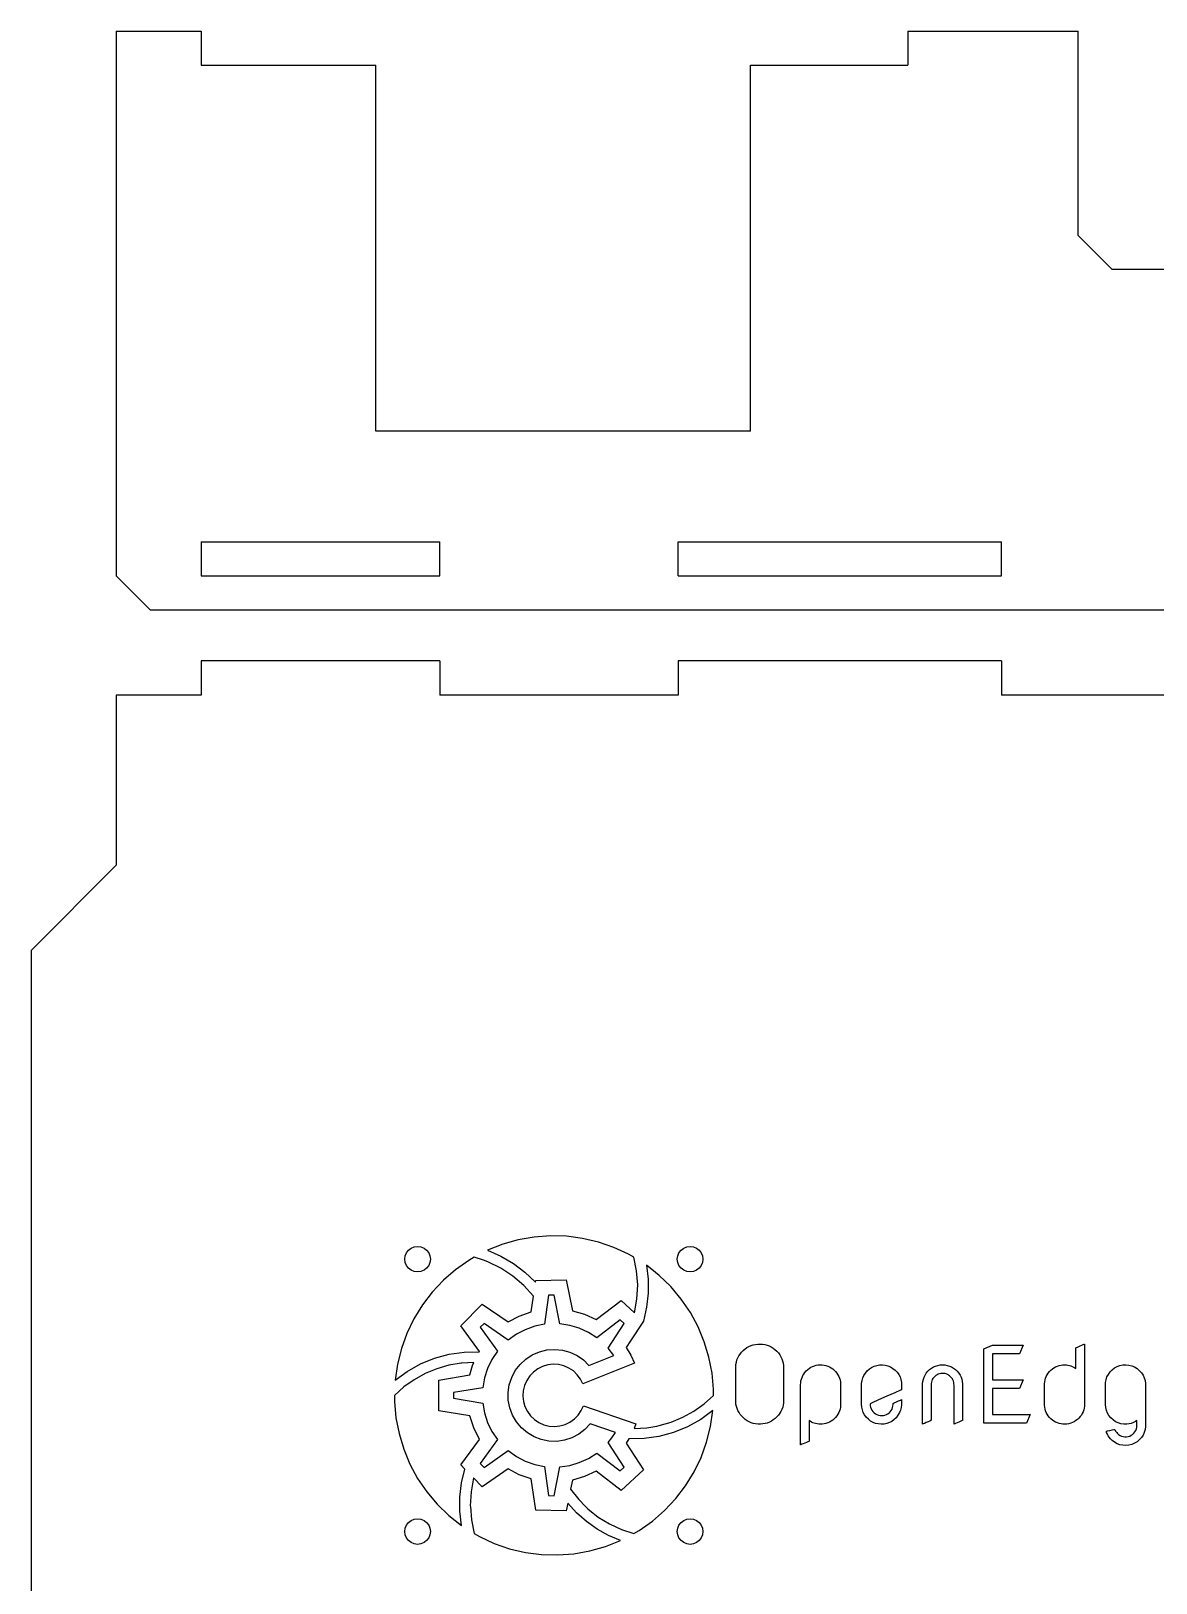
# Model space of a CAD drawing. Header units: metres. Extents: x 172 to 438, y 1679 to 2008.
# Drawn here: x 172.4 to 304.6, y 1825.4 to 2007.7 of the extents above; entities that cross this region are included whole.
import ezdxf

# ---------------------------------------------------------------- set-up
doc = ezdxf.new("R2010")
doc.units = ezdxf.units.M

msp = doc.modelspace()

# ---------------------------------------------------------------- linework, layer by layer
at = {"layer": 'GROUP0'}
for p, q in [((182.43, 2007.67, 0), (182.43, 1943.67, 0)), ((182.43, 2007.67, 0), (192.43, 2007.67, 0)), ((192.43, 2007.67, 0), (192.43, 2003.67, 0)), ((275.43, 2007.67, 0), (275.43, 2003.67, 0)), ((275.43, 2007.67, 0), (295.43, 2007.67, 0)), ((295.43, 1983.67, 0), (295.43, 2007.67, 0)), ((192.43, 2003.67, 0), (212.93, 2003.67, 0)), ((212.93, 1960.67, 0), (212.93, 2003.67, 0)), ((256.93, 1960.67, 0), (256.93, 2003.67, 0)), ((256.93, 2003.67, 0), (275.43, 2003.67, 0)), ((299.43, 1979.67, 0), (295.43, 1983.67, 0)), ((311.43, 1979.67, 0), (299.43, 1979.67, 0)), ((256.93, 1960.67, 0), (212.93, 1960.67, 0)), ((192.43, 1947.67, 0), (220.43, 1947.67, 0)), ((192.43, 1947.67, 0), (192.43, 1943.67, 0)), ((220.43, 1943.67, 0), (220.43, 1947.67, 0)), ((248.43, 1947.67, 0), (286.43, 1947.67, 0)), ((248.43, 1943.67, 0), (248.43, 1947.67, 0)), ((286.43, 1943.67, 0), (286.43, 1947.67, 0)), ((182.43, 1943.67, 0), (186.43, 1939.67, 0)), ((192.43, 1943.67, 0), (220.43, 1943.67, 0)), ((248.43, 1943.67, 0), (286.43, 1943.67, 0)), ((186.43, 1939.67, 0), (424.43, 1939.67, 0)), ((220.43, 1933.67, 0), (192.43, 1933.67, 0)), ((192.43, 1933.67, 0), (192.43, 1929.67, 0)), ((220.43, 1933.67, 0), (220.43, 1929.67, 0)), ((286.43, 1933.67, 0), (248.43, 1933.67, 0)), ((248.43, 1933.67, 0), (248.43, 1929.67, 0)), ((286.43, 1933.67, 0), (286.43, 1929.67, 0)), ((192.43, 1929.67, 0), (182.43, 1929.67, 0)), ((182.43, 1929.67, 0), (182.43, 1909.67, 0)), ((248.43, 1929.67, 0), (220.43, 1929.67, 0)), ((324.43, 1929.67, 0), (286.43, 1929.67, 0)), ((182.43, 1909.67, 0), (172.43, 1899.67, 0)), ((172.43, 1899.67, 0), (172.43, 1696.67, 0)), ((227.83, 1865.14, 0), (226.06, 1864.44, 0)), ((229.66, 1865.66, 0), (227.83, 1865.14, 0)), ((231.53, 1865.99, 0), (229.66, 1865.66, 0)), ((233.43, 1866.13, 0), (231.53, 1865.99, 0)), ((235.33, 1866.08, 0), (233.43, 1866.13, 0)), ((237.22, 1865.84, 0), (235.33, 1866.08, 0)), ((239.07, 1865.4, 0), (237.22, 1865.84, 0)), ((240.87, 1864.78, 0), (239.07, 1865.4, 0)), ((216.34, 1863.39, 0), (216.39, 1863.78, 0)), ((216.39, 1863, 0), (216.34, 1863.39, 0)), ((216.39, 1863.78, 0), (216.54, 1864.14, 0)), ((216.54, 1864.14, 0), (216.78, 1864.45, 0)), ((216.78, 1864.45, 0), (217.09, 1864.69, 0)), ((217.09, 1864.69, 0), (217.45, 1864.84, 0)), ((217.45, 1864.84, 0), (217.84, 1864.89, 0)), ((217.84, 1864.89, 0), (218.23, 1864.84, 0)), ((218.23, 1864.84, 0), (218.59, 1864.69, 0)), ((218.59, 1864.69, 0), (218.9, 1864.45, 0)), ((218.9, 1864.45, 0), (219.14, 1864.14, 0)), ((219.14, 1864.14, 0), (219.29, 1863.78, 0)), ((219.29, 1863.78, 0), (219.34, 1863.39, 0)), ((219.34, 1863.39, 0), (219.29, 1863, 0)), ((224.49, 1863.63, 0), (223.86, 1863.25, 0)), ((225.57, 1863.26, 0), (224.49, 1863.63, 0)), ((226.06, 1864.44, 0), (227.62, 1863.76, 0)), ((227.62, 1863.76, 0), (229.09, 1862.9, 0)), ((242.6, 1863.98, 0), (240.87, 1864.78, 0)), ((243.24, 1863.63, 0), (242.6, 1863.98, 0)), ((243.56, 1862.01, 0), (243.24, 1863.63, 0)), ((248.34, 1863.39, 0), (248.39, 1863.78, 0)), ((248.39, 1863, 0), (248.34, 1863.39, 0)), ((248.39, 1863.78, 0), (248.54, 1864.14, 0)), ((248.54, 1864.14, 0), (248.78, 1864.45, 0)), ((248.78, 1864.45, 0), (249.09, 1864.69, 0)), ((249.09, 1864.69, 0), (249.45, 1864.84, 0)), ((249.45, 1864.84, 0), (249.84, 1864.89, 0)), ((249.84, 1864.89, 0), (250.23, 1864.84, 0)), ((250.23, 1864.84, 0), (250.59, 1864.69, 0)), ((250.59, 1864.69, 0), (250.9, 1864.45, 0)), ((250.9, 1864.45, 0), (251.14, 1864.14, 0)), ((251.14, 1864.14, 0), (251.29, 1863.78, 0)), ((251.29, 1863.78, 0), (251.34, 1863.39, 0)), ((251.34, 1863.39, 0), (251.29, 1863, 0)), ((216.54, 1862.64, 0), (216.39, 1863, 0)), ((216.78, 1862.33, 0), (216.54, 1862.64, 0)), ((217.09, 1862.09, 0), (216.78, 1862.33, 0)), ((217.45, 1861.94, 0), (217.09, 1862.09, 0)), ((217.84, 1861.89, 0), (217.45, 1861.94, 0)), ((218.23, 1861.94, 0), (217.84, 1861.89, 0)), ((218.59, 1862.09, 0), (218.23, 1861.94, 0)), ((218.9, 1862.33, 0), (218.59, 1862.09, 0)), ((219.14, 1862.64, 0), (218.9, 1862.33, 0)), ((219.29, 1863, 0), (219.14, 1862.64, 0)), ((222.3, 1862.15, 0), (220.87, 1860.91, 0)), ((223.86, 1863.25, 0), (222.3, 1862.15, 0)), ((226.09, 1863.08, 0), (225.57, 1863.26, 0)), ((227.61, 1862.34, 0), (226.09, 1863.08, 0)), ((229.03, 1861.41, 0), (227.61, 1862.34, 0)), ((229.09, 1862.9, 0), (230.45, 1861.87, 0)), ((230.45, 1861.87, 0), (231.69, 1860.69, 0)), ((243.69, 1860.36, 0), (243.56, 1862.01, 0)), ((244.72, 1862.67, 0), (244.91, 1861.03, 0)), ((246.22, 1861.49, 0), (244.72, 1862.67, 0)), ((247.58, 1860.17, 0), (246.22, 1861.49, 0)), ((248.54, 1862.64, 0), (248.39, 1863, 0)), ((248.78, 1862.33, 0), (248.54, 1862.64, 0)), ((249.09, 1862.09, 0), (248.78, 1862.33, 0)), ((249.45, 1861.94, 0), (249.09, 1862.09, 0)), ((249.84, 1861.89, 0), (249.45, 1861.94, 0)), ((250.23, 1861.94, 0), (249.84, 1861.89, 0)), ((250.59, 1862.09, 0), (250.23, 1861.94, 0)), ((250.9, 1862.33, 0), (250.59, 1862.09, 0)), ((251.14, 1862.64, 0), (250.9, 1862.33, 0)), ((251.29, 1863, 0), (251.14, 1862.64, 0)), ((220.87, 1860.91, 0), (219.56, 1859.52, 0)), ((230.31, 1860.31, 0), (229.03, 1861.41, 0)), ((231.45, 1859.05, 0), (230.31, 1860.31, 0)), ((231.69, 1860.69, 0), (231.71, 1860.88, 0)), ((231.71, 1860.88, 0), (235.3, 1860.97, 0)), ((235.3, 1860.97, 0), (236.02, 1857.34, 0)), ((243.6, 1858.71, 0), (243.69, 1860.36, 0)), ((244.91, 1861.03, 0), (244.91, 1859.38, 0)), ((248.81, 1858.71, 0), (247.58, 1860.17, 0)), ((218.41, 1858.01, 0), (217.41, 1856.39, 0)), ((219.56, 1859.52, 0), (218.41, 1858.01, 0)), ((222.91, 1855.55, 0), (225.41, 1858.12, 0)), ((225.41, 1858.12, 0), (228.47, 1856.02, 0)), ((231.18, 1857.21, 0), (231.45, 1859.05, 0)), ((233.23, 1859.17, 0), (232.74, 1855.74, 0)), ((233.87, 1859.18, 0), (233.23, 1859.17, 0)), ((234.54, 1855.79, 0), (233.87, 1859.18, 0)), ((238.8, 1856.29, 0), (241.73, 1858.55, 0)), ((241.73, 1858.55, 0), (243.32, 1857.09, 0)), ((243.32, 1857.09, 0), (243.6, 1858.71, 0)), ((244.91, 1859.38, 0), (244.73, 1857.74, 0)), ((249.88, 1857.13, 0), (248.81, 1858.71, 0)), ((217.41, 1856.39, 0), (216.58, 1854.67, 0)), ((228.47, 1856.02, 0), (229.78, 1856.71, 0)), ((229.78, 1856.71, 0), (231.18, 1857.21, 0)), ((236.02, 1857.34, 0), (237.45, 1856.92, 0)), ((237.45, 1856.92, 0), (238.8, 1856.29, 0)), ((241.63, 1856.26, 0), (238.89, 1854.15, 0)), ((242.1, 1855.83, 0), (241.63, 1856.26, 0)), ((244.37, 1856.11, 0), (242.85, 1853.78, 0)), ((244.73, 1857.74, 0), (244.37, 1856.11, 0)), ((250.78, 1855.46, 0), (249.88, 1857.13, 0)), ((216.58, 1854.67, 0), (215.93, 1852.89, 0)), ((225.09, 1852.56, 0), (222.91, 1855.55, 0)), ((225.64, 1855.84, 0), (225.19, 1855.39, 0)), ((225.19, 1855.39, 0), (227.23, 1852.59, 0)), ((228.49, 1853.88, 0), (225.64, 1855.84, 0)), ((229.44, 1854.57, 0), (228.49, 1853.88, 0)), ((230.48, 1855.11, 0), (229.44, 1854.57, 0)), ((231.59, 1855.51, 0), (230.48, 1855.11, 0)), ((232.74, 1855.74, 0), (231.59, 1855.51, 0)), ((235.7, 1855.61, 0), (234.54, 1855.79, 0)), ((236.83, 1855.28, 0), (235.7, 1855.61, 0)), ((237.9, 1854.79, 0), (236.83, 1855.28, 0)), ((238.89, 1854.15, 0), (237.9, 1854.79, 0)), ((240.21, 1852.93, 0), (242.1, 1855.83, 0)), ((251.51, 1853.7, 0), (250.78, 1855.46, 0)), ((215.93, 1852.89, 0), (215.47, 1851.04, 0)), ((221.53, 1852.22, 0), (223.29, 1852.47, 0)), ((223.29, 1852.47, 0), (225.06, 1852.51, 0)), ((225.09, 1852.56, 0), (225.06, 1852.51, 0)), ((227.23, 1852.59, 0), (226.57, 1851.62, 0)), ((231.3, 1852.15, 0), (232.14, 1852.51, 0)), ((232.14, 1852.51, 0), (233.03, 1852.73, 0)), ((233.03, 1852.73, 0), (233.94, 1852.79, 0)), ((233.94, 1852.79, 0), (234.85, 1852.7, 0)), ((234.85, 1852.7, 0), (235.73, 1852.46, 0)), ((235.73, 1852.46, 0), (236.56, 1852.07, 0)), ((240.87, 1852.07, 0), (240.21, 1852.93, 0)), ((242.85, 1853.78, 0), (242.35, 1853.01, 0)), ((242.35, 1853.01, 0), (242.88, 1852.11, 0)), ((252.06, 1851.88, 0), (251.51, 1853.7, 0)), ((255.72, 1852.25, 0), (255.89, 1852.46, 0)), ((255.89, 1852.46, 0), (256.09, 1852.66, 0)), ((256.09, 1852.66, 0), (256.3, 1852.84, 0)), ((256.3, 1852.84, 0), (256.52, 1853, 0)), ((256.52, 1853, 0), (256.76, 1853.13, 0)), ((256.76, 1853.13, 0), (257, 1853.24, 0)), ((257, 1853.24, 0), (257.25, 1853.32, 0)), ((257.25, 1853.32, 0), (257.51, 1853.37, 0)), ((257.51, 1853.37, 0), (257.79, 1853.41, 0)), ((257.79, 1853.41, 0), (258.07, 1853.41, 0)), ((258.07, 1853.41, 0), (258.35, 1853.4, 0)), ((258.35, 1853.4, 0), (258.62, 1853.35, 0)), ((258.62, 1853.35, 0), (258.88, 1853.29, 0)), ((258.88, 1853.29, 0), (259.13, 1853.2, 0)), ((259.13, 1853.2, 0), (259.37, 1853.08, 0)), ((259.37, 1853.08, 0), (259.6, 1852.94, 0)), ((259.6, 1852.94, 0), (259.81, 1852.77, 0)), ((259.81, 1852.77, 0), (260.02, 1852.58, 0)), ((260.02, 1852.58, 0), (260.21, 1852.37, 0)), ((260.21, 1852.37, 0), (260.37, 1852.16, 0)), ((284.35, 1852.86, 0), (285.35, 1853.3, 0)), ((284.35, 1844.13, 0), (284.35, 1852.86, 0)), ((285.35, 1853.3, 0), (288.97, 1853.29, 0)), ((288.97, 1853.29, 0), (288.53, 1852.29, 0)), ((295.17, 1852.98, 0), (295.22, 1853, 0)), ((295.17, 1852.89, 0), (295.17, 1852.98, 0)), ((295.17, 1852.64, 0), (295.17, 1852.89, 0)), ((295.17, 1852.26, 0), (295.17, 1852.64, 0)), ((295.22, 1853, 0), (295.34, 1853.05, 0)), ((295.34, 1853.05, 0), (295.5, 1853.12, 0)), ((295.5, 1853.12, 0), (295.68, 1853.2, 0)), ((295.68, 1853.2, 0), (295.86, 1853.28, 0)), ((295.86, 1853.28, 0), (296.02, 1853.35, 0)), ((296.02, 1853.35, 0), (296.13, 1853.4, 0)), ((296.13, 1853.4, 0), (296.17, 1853.41, 0)), ((296.17, 1853.41, 0), (296.17, 1853.12, 0)), ((296.17, 1853.12, 0), (296.17, 1852.33, 0)), ((215.47, 1851.04, 0), (215.19, 1849.16, 0)), ((216.63, 1850.21, 0), (218.17, 1851.08, 0)), ((218.17, 1851.08, 0), (219.82, 1851.75, 0)), ((219.82, 1851.75, 0), (221.53, 1852.22, 0)), ((221.51, 1850.93, 0), (220.09, 1850.52, 0)), ((222.97, 1851.19, 0), (221.51, 1850.93, 0)), ((223.05, 1851.19, 0), (222.97, 1851.19, 0)), ((224.45, 1851.27, 0), (223.05, 1851.19, 0)), ((223.97, 1849.81, 0), (224.3, 1850.89, 0)), ((224.3, 1850.89, 0), (224.45, 1851.27, 0)), ((226.05, 1850.56, 0), (225.69, 1849.45, 0)), ((226.57, 1851.62, 0), (226.05, 1850.56, 0)), ((229.31, 1850.31, 0), (229.87, 1851.03, 0)), ((229.87, 1851.03, 0), (230.54, 1851.65, 0)), ((230.54, 1851.65, 0), (231.3, 1852.15, 0)), ((232.52, 1850.79, 0), (231.95, 1850.51, 0)), ((233.13, 1850.97, 0), (232.52, 1850.79, 0)), ((233.76, 1851.04, 0), (233.13, 1850.97, 0)), ((234.4, 1851, 0), (233.76, 1851.04, 0)), ((235.01, 1850.86, 0), (234.4, 1851, 0)), ((235.6, 1850.6, 0), (235.01, 1850.86, 0)), ((236.13, 1850.26, 0), (235.6, 1850.6, 0)), ((236.56, 1852.07, 0), (237.31, 1851.55, 0)), ((243.31, 1851.17, 0), (237.25, 1848.74, 0)), ((237.31, 1851.55, 0), (237.96, 1850.91, 0)), ((237.96, 1850.91, 0), (240.87, 1852.07, 0)), ((242.88, 1852.11, 0), (243.31, 1851.17, 0)), ((252.43, 1850.01, 0), (252.06, 1851.88, 0)), ((255.21, 1850.76, 0), (255.23, 1851.03, 0)), ((255.21, 1850.58, 0), (255.21, 1850.76, 0)), ((255.21, 1850.25, 0), (255.21, 1850.58, 0)), ((255.23, 1851.03, 0), (255.28, 1851.29, 0)), ((255.28, 1851.29, 0), (255.35, 1851.55, 0)), ((255.35, 1851.55, 0), (255.45, 1851.79, 0)), ((255.45, 1851.79, 0), (255.57, 1852.02, 0)), ((255.57, 1852.02, 0), (255.72, 1852.25, 0)), ((260.37, 1852.16, 0), (260.51, 1851.93, 0)), ((260.51, 1851.93, 0), (260.62, 1851.69, 0)), ((260.62, 1851.69, 0), (260.71, 1851.45, 0)), ((260.71, 1851.45, 0), (260.77, 1851.19, 0)), ((260.77, 1851.19, 0), (260.81, 1850.92, 0)), ((260.81, 1850.92, 0), (260.82, 1850.64, 0)), ((260.82, 1850.64, 0), (260.82, 1850.48, 0)), ((263.66, 1850.43, 0), (263.85, 1850.57, 0)), ((263.85, 1850.57, 0), (264.04, 1850.69, 0)), ((264.04, 1850.69, 0), (264.23, 1850.79, 0)), ((264.23, 1850.79, 0), (264.44, 1850.87, 0)), ((264.44, 1850.87, 0), (264.66, 1850.93, 0)), ((264.66, 1850.93, 0), (264.88, 1850.96, 0)), ((264.88, 1850.96, 0), (265.12, 1850.98, 0)), ((265.12, 1850.98, 0), (265.35, 1850.97, 0)), ((265.35, 1850.97, 0), (265.58, 1850.95, 0)), ((265.58, 1850.95, 0), (265.8, 1850.9, 0)), ((265.8, 1850.9, 0), (266.02, 1850.83, 0)), ((266.02, 1850.83, 0), (266.22, 1850.75, 0)), ((266.22, 1850.75, 0), (266.41, 1850.64, 0)), ((266.41, 1850.64, 0), (266.6, 1850.51, 0)), ((270.9, 1850.5, 0), (271.17, 1850.68, 0)), ((271.17, 1850.68, 0), (271.46, 1850.82, 0)), ((271.46, 1850.82, 0), (271.77, 1850.92, 0)), ((271.77, 1850.92, 0), (272.1, 1850.97, 0)), ((272.1, 1850.97, 0), (272.44, 1850.98, 0)), ((272.44, 1850.98, 0), (272.77, 1850.94, 0)), ((272.77, 1850.94, 0), (273.08, 1850.86, 0)), ((273.08, 1850.86, 0), (273.38, 1850.73, 0)), ((273.38, 1850.73, 0), (273.66, 1850.56, 0)), ((273.66, 1850.56, 0), (273.93, 1850.35, 0)), ((277.98, 1850.43, 0), (278.2, 1850.59, 0)), ((278.2, 1850.59, 0), (278.43, 1850.73, 0)), ((278.43, 1850.73, 0), (278.68, 1850.84, 0)), ((278.68, 1850.84, 0), (278.94, 1850.92, 0)), ((278.94, 1850.92, 0), (279.21, 1850.96, 0)), ((279.21, 1850.96, 0), (279.49, 1850.98, 0)), ((279.49, 1850.98, 0), (279.78, 1850.96, 0)), ((279.78, 1850.96, 0), (280.05, 1850.92, 0)), ((280.05, 1850.92, 0), (280.31, 1850.84, 0)), ((280.31, 1850.84, 0), (280.56, 1850.73, 0)), ((280.56, 1850.73, 0), (280.79, 1850.59, 0)), ((280.79, 1850.59, 0), (281.01, 1850.43, 0)), ((288.53, 1852.29, 0), (285.35, 1852.29, 0)), ((285.35, 1852.29, 0), (285.35, 1849.2, 0)), ((292.4, 1850.51, 0), (292.58, 1850.64, 0)), ((292.58, 1850.64, 0), (292.78, 1850.75, 0)), ((292.78, 1850.75, 0), (292.98, 1850.83, 0)), ((292.98, 1850.83, 0), (293.19, 1850.9, 0)), ((293.19, 1850.9, 0), (293.41, 1850.95, 0)), ((293.41, 1850.95, 0), (293.64, 1850.97, 0)), ((293.64, 1850.97, 0), (293.87, 1850.98, 0)), ((293.87, 1850.98, 0), (294.05, 1850.97, 0)), ((294.05, 1850.97, 0), (294.23, 1850.95, 0)), ((294.23, 1850.95, 0), (294.41, 1850.91, 0)), ((294.41, 1850.91, 0), (294.58, 1850.86, 0)), ((294.58, 1850.86, 0), (294.74, 1850.8, 0)), ((294.74, 1850.8, 0), (294.9, 1850.72, 0)), ((294.9, 1850.72, 0), (295.05, 1850.64, 0)), ((295.05, 1850.64, 0), (295.17, 1850.56, 0)), ((295.17, 1851.83, 0), (295.17, 1852.26, 0)), ((295.17, 1851.38, 0), (295.17, 1851.83, 0)), ((295.17, 1850.99, 0), (295.17, 1851.38, 0)), ((295.17, 1850.7, 0), (295.17, 1850.99, 0)), ((295.17, 1850.56, 0), (295.17, 1850.7, 0)), ((296.17, 1852.33, 0), (296.17, 1851.22, 0)), ((296.17, 1851.22, 0), (296.17, 1849.94, 0)), ((299.43, 1850.4, 0), (299.71, 1850.61, 0)), ((299.71, 1850.61, 0), (300.01, 1850.78, 0)), ((300.01, 1850.78, 0), (300.33, 1850.9, 0)), ((300.33, 1850.9, 0), (300.67, 1850.96, 0)), ((300.67, 1850.96, 0), (301.03, 1850.98, 0)), ((301.03, 1850.98, 0), (301.39, 1850.95, 0)), ((301.39, 1850.95, 0), (301.73, 1850.86, 0)), ((301.73, 1850.86, 0), (302.04, 1850.73, 0)), ((302.04, 1850.73, 0), (302.34, 1850.55, 0)), ((302.34, 1850.55, 0), (302.61, 1850.32, 0)), ((215.19, 1849.16, 0), (216.63, 1850.21, 0)), ((217.42, 1849.23, 0), (216.22, 1848.38, 0)), ((218.72, 1849.95, 0), (217.42, 1849.23, 0)), ((220.09, 1850.52, 0), (218.72, 1849.95, 0)), ((220.32, 1849.18, 0), (223.97, 1849.81, 0)), ((220.32, 1845.59, 0), (220.32, 1849.18, 0)), ((225.69, 1849.45, 0), (225.48, 1848.29, 0)), ((228.6, 1848.63, 0), (228.89, 1849.5, 0)), ((228.89, 1849.5, 0), (229.31, 1850.31, 0)), ((230.65, 1849.14, 0), (230.4, 1848.56, 0)), ((231.01, 1849.67, 0), (230.65, 1849.14, 0)), ((231.44, 1850.13, 0), (231.01, 1849.67, 0)), ((231.95, 1850.51, 0), (231.44, 1850.13, 0)), ((236.59, 1849.82, 0), (236.13, 1850.26, 0)), ((236.97, 1849.31, 0), (236.59, 1849.82, 0)), ((237.25, 1848.74, 0), (236.97, 1849.31, 0)), ((252.6, 1848.12, 0), (252.43, 1850.01, 0)), ((255.21, 1849.7, 0), (255.21, 1850.25, 0)), ((255.21, 1849.03, 0), (255.21, 1849.7, 0)), ((255.21, 1848.32, 0), (255.21, 1849.03, 0)), ((260.82, 1850.48, 0), (260.82, 1850.05, 0)), ((260.82, 1850.05, 0), (260.82, 1849.45, 0)), ((260.82, 1849.45, 0), (260.82, 1848.75, 0)), ((260.82, 1848.75, 0), (260.82, 1848.04, 0)), ((262.83, 1848.64, 0), (262.84, 1848.85, 0)), ((262.84, 1848.85, 0), (262.87, 1849.08, 0)), ((262.87, 1849.08, 0), (262.92, 1849.3, 0)), ((262.92, 1849.3, 0), (262.99, 1849.51, 0)), ((262.99, 1849.51, 0), (263.08, 1849.71, 0)), ((263.08, 1849.71, 0), (263.2, 1849.9, 0)), ((263.2, 1849.9, 0), (263.33, 1850.09, 0)), ((263.33, 1850.09, 0), (263.49, 1850.26, 0)), ((263.49, 1850.26, 0), (263.66, 1850.43, 0)), ((266.6, 1850.51, 0), (266.78, 1850.36, 0)), ((266.78, 1850.36, 0), (266.94, 1850.19, 0)), ((266.94, 1850.19, 0), (267.09, 1850.01, 0)), ((267.09, 1850.01, 0), (267.21, 1849.82, 0)), ((267.21, 1849.82, 0), (267.32, 1849.62, 0)), ((267.32, 1849.62, 0), (267.4, 1849.42, 0)), ((267.4, 1849.42, 0), (267.46, 1849.2, 0)), ((267.46, 1849.2, 0), (267.5, 1848.98, 0)), ((267.5, 1848.98, 0), (267.52, 1848.75, 0)), ((267.52, 1848.75, 0), (267.52, 1848.61, 0)), ((269.99, 1848.79, 0), (270.04, 1849.12, 0)), ((269.99, 1848.57, 0), (269.99, 1848.79, 0)), ((270.04, 1849.12, 0), (270.12, 1849.44, 0)), ((270.12, 1849.44, 0), (270.25, 1849.73, 0)), ((270.25, 1849.73, 0), (270.43, 1850.01, 0)), ((270.43, 1850.01, 0), (270.65, 1850.27, 0)), ((270.65, 1850.27, 0), (270.9, 1850.5, 0)), ((273.93, 1850.35, 0), (274.17, 1850.11, 0)), ((274.17, 1850.11, 0), (274.36, 1849.84, 0)), ((274.36, 1849.84, 0), (274.51, 1849.56, 0)), ((274.51, 1849.56, 0), (274.61, 1849.25, 0)), ((274.61, 1849.25, 0), (274.67, 1848.91, 0)), ((274.67, 1848.91, 0), (274.68, 1848.64, 0)), ((277.15, 1848.73, 0), (277.18, 1849.02, 0)), ((277.15, 1848.51, 0), (277.15, 1848.73, 0)), ((277.18, 1849.02, 0), (277.24, 1849.28, 0)), ((277.24, 1849.28, 0), (277.32, 1849.54, 0)), ((277.32, 1849.54, 0), (277.44, 1849.78, 0)), ((277.44, 1849.78, 0), (277.59, 1850.01, 0)), ((277.59, 1850.01, 0), (277.77, 1850.23, 0)), ((277.77, 1850.23, 0), (277.98, 1850.43, 0)), ((278.16, 1848.8, 0), (278.15, 1848.64, 0)), ((278.18, 1848.95, 0), (278.16, 1848.8, 0)), ((278.23, 1849.1, 0), (278.18, 1848.95, 0)), ((278.29, 1849.24, 0), (278.23, 1849.1, 0)), ((278.37, 1849.37, 0), (278.29, 1849.24, 0)), ((278.47, 1849.49, 0), (278.37, 1849.37, 0)), ((278.59, 1849.61, 0), (278.47, 1849.49, 0)), ((278.71, 1849.72, 0), (278.59, 1849.61, 0)), ((278.85, 1849.8, 0), (278.71, 1849.72, 0)), ((278.99, 1849.87, 0), (278.85, 1849.8, 0)), ((279.14, 1849.92, 0), (278.99, 1849.87, 0)), ((279.29, 1849.96, 0), (279.14, 1849.92, 0)), ((279.46, 1849.97, 0), (279.29, 1849.96, 0)), ((279.62, 1849.97, 0), (279.46, 1849.97, 0)), ((279.77, 1849.95, 0), (279.62, 1849.97, 0)), ((279.92, 1849.91, 0), (279.77, 1849.95, 0)), ((280.06, 1849.85, 0), (279.92, 1849.91, 0)), ((280.2, 1849.78, 0), (280.06, 1849.85, 0)), ((280.33, 1849.69, 0), (280.2, 1849.78, 0)), ((280.45, 1849.58, 0), (280.33, 1849.69, 0)), ((280.56, 1849.46, 0), (280.45, 1849.58, 0)), ((280.65, 1849.33, 0), (280.56, 1849.46, 0)), ((280.72, 1849.2, 0), (280.65, 1849.33, 0)), ((280.78, 1849.05, 0), (280.72, 1849.2, 0)), ((280.82, 1848.9, 0), (280.78, 1849.05, 0)), ((280.84, 1848.73, 0), (280.82, 1848.9, 0)), ((280.85, 1848.59, 0), (280.84, 1848.73, 0)), ((281.01, 1850.43, 0), (281.22, 1850.23, 0)), ((281.22, 1850.23, 0), (281.4, 1850.01, 0)), ((281.4, 1850.01, 0), (281.55, 1849.78, 0)), ((281.55, 1849.78, 0), (281.67, 1849.54, 0)), ((281.67, 1849.54, 0), (281.76, 1849.28, 0)), ((281.76, 1849.28, 0), (281.82, 1849.02, 0)), ((281.82, 1849.02, 0), (281.84, 1848.73, 0)), ((281.84, 1848.73, 0), (281.85, 1848.52, 0)), ((285.35, 1849.2, 0), (288.97, 1849.2, 0)), ((288.97, 1849.2, 0), (288.53, 1848.21, 0)), ((291.47, 1848.61, 0), (291.48, 1848.75, 0)), ((291.48, 1848.75, 0), (291.5, 1848.98, 0)), ((291.5, 1848.98, 0), (291.54, 1849.2, 0)), ((291.54, 1849.2, 0), (291.6, 1849.42, 0)), ((291.6, 1849.42, 0), (291.68, 1849.62, 0)), ((291.68, 1849.62, 0), (291.78, 1849.82, 0)), ((291.78, 1849.82, 0), (291.91, 1850.01, 0)), ((291.91, 1850.01, 0), (292.05, 1850.19, 0)), ((292.05, 1850.19, 0), (292.22, 1850.36, 0)), ((292.22, 1850.36, 0), (292.4, 1850.51, 0)), ((296.17, 1849.94, 0), (296.17, 1848.65, 0)), ((298.63, 1848.61, 0), (298.65, 1848.89, 0)), ((298.65, 1848.89, 0), (298.7, 1849.23, 0)), ((298.7, 1849.23, 0), (298.81, 1849.55, 0)), ((298.81, 1849.55, 0), (298.97, 1849.86, 0)), ((298.97, 1849.86, 0), (299.18, 1850.14, 0)), ((299.18, 1850.14, 0), (299.43, 1850.4, 0)), ((302.61, 1850.32, 0), (302.85, 1850.05, 0)), ((302.85, 1850.05, 0), (303.05, 1849.76, 0)), ((303.05, 1849.76, 0), (303.19, 1849.45, 0)), ((303.19, 1849.45, 0), (303.28, 1849.12, 0)), ((303.28, 1849.12, 0), (303.33, 1848.77, 0)), ((303.33, 1848.77, 0), (303.33, 1848.45, 0)), ((216.22, 1848.38, 0), (215.11, 1847.39, 0)), ((215.11, 1847.39, 0), (215.12, 1846.66, 0)), ((225.48, 1848.29, 0), (222.07, 1847.71, 0)), ((222.07, 1847.71, 0), (222.07, 1847.07, 0)), ((222.07, 1847.07, 0), (225.48, 1846.49, 0)), ((228.47, 1847.73, 0), (228.6, 1848.63, 0)), ((228.47, 1847.39, 0), (228.47, 1847.73, 0)), ((228.49, 1846.81, 0), (228.47, 1847.39, 0)), ((230.25, 1847.94, 0), (230.21, 1847.39, 0)), ((230.21, 1847.39, 0), (230.21, 1847.31, 0)), ((230.21, 1847.31, 0), (230.28, 1846.68, 0)), ((230.4, 1848.56, 0), (230.25, 1847.94, 0)), ((251.51, 1846.4, 0), (252.61, 1847.39, 0)), ((252.61, 1847.39, 0), (252.6, 1848.12, 0)), ((255.21, 1847.65, 0), (255.21, 1848.32, 0)), ((255.21, 1847.13, 0), (255.21, 1847.65, 0)), ((255.21, 1846.82, 0), (255.21, 1847.13, 0)), ((260.82, 1848.04, 0), (260.82, 1847.42, 0)), ((260.82, 1847.42, 0), (260.82, 1846.97, 0)), ((260.82, 1846.97, 0), (260.82, 1846.78, 0)), ((262.83, 1848.29, 0), (262.83, 1848.64, 0)), ((262.83, 1847.47, 0), (262.83, 1848.29, 0)), ((262.83, 1846.33, 0), (262.83, 1847.47, 0)), ((267.52, 1848.61, 0), (267.52, 1848.42, 0)), ((267.52, 1848.42, 0), (267.52, 1848.1, 0)), ((267.52, 1848.1, 0), (267.52, 1847.7, 0)), ((267.52, 1847.7, 0), (267.52, 1847.28, 0)), ((267.52, 1847.28, 0), (267.52, 1846.88, 0)), ((267.52, 1846.88, 0), (267.52, 1846.56, 0)), ((269.99, 1848.2, 0), (269.99, 1848.57, 0)), ((269.99, 1847.63, 0), (269.99, 1848.2, 0)), ((269.99, 1847.02, 0), (269.99, 1847.63, 0)), ((269.99, 1846.54, 0), (269.99, 1847.02, 0)), ((272.95, 1847.28, 0), (271.98, 1846.85, 0)), ((273.89, 1847.7, 0), (272.95, 1847.28, 0)), ((274.54, 1847.99, 0), (273.89, 1847.7, 0)), ((274.68, 1848.06, 0), (274.54, 1847.99, 0)), ((274.56, 1846.84, 0), (274.68, 1846.89, 0)), ((274.68, 1848.64, 0), (274.68, 1848.57, 0)), ((274.68, 1848.57, 0), (274.68, 1848.43, 0)), ((274.68, 1848.43, 0), (274.68, 1848.28, 0)), ((274.68, 1848.28, 0), (274.68, 1848.14, 0)), ((274.68, 1848.14, 0), (274.68, 1848.06, 0)), ((274.68, 1846.89, 0), (274.68, 1846.87, 0)), ((277.15, 1847.91, 0), (277.15, 1848.51, 0)), ((277.15, 1847.01, 0), (277.15, 1847.91, 0)), ((277.15, 1845.98, 0), (277.15, 1847.01, 0)), ((278.15, 1848.64, 0), (278.15, 1848.59, 0)), ((278.15, 1848.59, 0), (278.15, 1848.19, 0)), ((278.15, 1848.19, 0), (278.15, 1847.44, 0)), ((278.15, 1847.44, 0), (278.15, 1846.53, 0)), ((280.85, 1848.14, 0), (280.85, 1848.59, 0)), ((280.85, 1847.32, 0), (280.85, 1848.14, 0)), ((280.85, 1846.31, 0), (280.85, 1847.32, 0)), ((281.85, 1848.52, 0), (281.85, 1847.98, 0)), ((281.85, 1847.98, 0), (281.85, 1847.16, 0)), ((281.85, 1847.16, 0), (281.85, 1846.23, 0)), ((288.53, 1848.21, 0), (285.35, 1848.21, 0)), ((285.35, 1848.21, 0), (285.35, 1845.13, 0)), ((291.47, 1848.42, 0), (291.47, 1848.61, 0)), ((291.47, 1848.1, 0), (291.47, 1848.42, 0)), ((291.47, 1847.7, 0), (291.47, 1848.1, 0)), ((291.47, 1847.28, 0), (291.47, 1847.7, 0)), ((291.47, 1846.88, 0), (291.47, 1847.28, 0)), ((291.47, 1846.56, 0), (291.47, 1846.88, 0)), ((296.17, 1848.65, 0), (296.17, 1847.52, 0)), ((296.17, 1847.52, 0), (296.17, 1846.7, 0)), ((298.63, 1848.28, 0), (298.63, 1848.61, 0)), ((298.63, 1847.7, 0), (298.63, 1848.28, 0)), ((298.63, 1847.06, 0), (298.63, 1847.7, 0)), ((298.63, 1846.54, 0), (298.63, 1847.06, 0)), ((303.33, 1848.45, 0), (303.33, 1847.54, 0)), ((303.33, 1847.54, 0), (303.33, 1846.25, 0)), ((215.12, 1846.66, 0), (215.3, 1844.76, 0)), ((223.97, 1844.97, 0), (220.32, 1845.59, 0)), ((225.48, 1846.49, 0), (225.69, 1845.33, 0)), ((225.69, 1845.33, 0), (226.05, 1844.21, 0)), ((228.66, 1845.92, 0), (228.49, 1846.81, 0)), ((228.98, 1845.06, 0), (228.66, 1845.92, 0)), ((229.44, 1844.27, 0), (228.98, 1845.06, 0)), ((230.28, 1846.68, 0), (230.45, 1846.07, 0)), ((230.45, 1846.07, 0), (230.73, 1845.5, 0)), ((230.73, 1845.5, 0), (231.11, 1844.99, 0)), ((236.25, 1844.62, 0), (236.69, 1845.08, 0)), ((236.69, 1845.08, 0), (237.05, 1845.6, 0)), ((237.05, 1845.6, 0), (237.31, 1846.18, 0)), ((237.31, 1846.18, 0), (243.47, 1844.03, 0)), ((249, 1844.82, 0), (250.3, 1845.54, 0)), ((250.3, 1845.54, 0), (251.51, 1846.4, 0)), ((252.53, 1845.62, 0), (251.1, 1844.57, 0)), ((252.25, 1843.74, 0), (252.53, 1845.62, 0)), ((255.21, 1846.64, 0), (255.21, 1846.82, 0)), ((255.23, 1846.36, 0), (255.21, 1846.64, 0)), ((255.28, 1846.1, 0), (255.23, 1846.36, 0)), ((255.36, 1845.85, 0), (255.28, 1846.1, 0)), ((255.46, 1845.61, 0), (255.36, 1845.85, 0)), ((255.59, 1845.37, 0), (255.46, 1845.61, 0)), ((255.74, 1845.15, 0), (255.59, 1845.37, 0)), ((255.91, 1844.94, 0), (255.74, 1845.15, 0)), ((260.23, 1845.07, 0), (260.04, 1844.86, 0)), ((260.39, 1845.29, 0), (260.23, 1845.07, 0)), ((260.52, 1845.51, 0), (260.39, 1845.29, 0)), ((260.63, 1845.75, 0), (260.52, 1845.51, 0)), ((260.72, 1846, 0), (260.63, 1845.75, 0)), ((260.78, 1846.26, 0), (260.72, 1846, 0)), ((260.81, 1846.53, 0), (260.78, 1846.26, 0)), ((260.82, 1846.78, 0), (260.81, 1846.53, 0)), ((262.83, 1845.05, 0), (262.83, 1846.33, 0)), ((267.21, 1845.17, 0), (267.09, 1844.98, 0)), ((267.32, 1845.36, 0), (267.21, 1845.17, 0)), ((267.4, 1845.57, 0), (267.32, 1845.36, 0)), ((267.46, 1845.78, 0), (267.4, 1845.57, 0)), ((267.5, 1846.01, 0), (267.46, 1845.78, 0)), ((267.52, 1846.24, 0), (267.5, 1846.01, 0)), ((267.52, 1846.56, 0), (267.52, 1846.38, 0)), ((267.52, 1846.38, 0), (267.52, 1846.24, 0)), ((269.99, 1846.35, 0), (269.99, 1846.54, 0)), ((270.01, 1846.01, 0), (269.99, 1846.35, 0)), ((270.08, 1845.68, 0), (270.01, 1846.01, 0)), ((270.19, 1845.38, 0), (270.08, 1845.68, 0)), ((270.34, 1845.1, 0), (270.19, 1845.38, 0)), ((270.54, 1844.83, 0), (270.34, 1845.1, 0)), ((271.24, 1846.52, 0), (270.99, 1846.39, 0)), ((270.99, 1846.39, 0), (271, 1846.18, 0)), ((271, 1846.18, 0), (271.04, 1845.99, 0)), ((271.04, 1845.99, 0), (271.11, 1845.81, 0)), ((271.11, 1845.81, 0), (271.2, 1845.64, 0)), ((271.2, 1845.64, 0), (271.32, 1845.48, 0)), ((271.98, 1846.85, 0), (271.24, 1846.52, 0)), ((271.32, 1845.48, 0), (271.46, 1845.34, 0)), ((271.46, 1845.34, 0), (271.61, 1845.22, 0)), ((271.61, 1845.22, 0), (271.78, 1845.13, 0)), ((271.78, 1845.13, 0), (271.97, 1845.07, 0)), ((271.97, 1845.07, 0), (272.16, 1845.03, 0)), ((272.55, 1845.03, 0), (272.73, 1845.07, 0)), ((272.73, 1845.07, 0), (272.9, 1845.13, 0)), ((272.9, 1845.13, 0), (273.06, 1845.22, 0)), ((273.06, 1845.22, 0), (273.21, 1845.33, 0)), ((273.21, 1845.33, 0), (273.35, 1845.47, 0)), ((273.35, 1845.47, 0), (273.47, 1845.62, 0)), ((273.47, 1845.62, 0), (273.56, 1845.78, 0)), ((273.56, 1845.78, 0), (273.63, 1845.95, 0)), ((273.63, 1845.95, 0), (273.67, 1846.14, 0)), ((273.67, 1846.14, 0), (273.69, 1846.34, 0)), ((273.69, 1846.45, 0), (273.83, 1846.52, 0)), ((273.69, 1846.41, 0), (273.69, 1846.45, 0)), ((273.69, 1846.37, 0), (273.69, 1846.41, 0)), ((273.69, 1846.34, 0), (273.69, 1846.37, 0)), ((273.83, 1846.52, 0), (274.07, 1846.62, 0)), ((274.25, 1845.06, 0), (274.03, 1844.77, 0)), ((274.07, 1846.62, 0), (274.33, 1846.74, 0)), ((274.43, 1845.36, 0), (274.25, 1845.06, 0)), ((274.33, 1846.74, 0), (274.56, 1846.84, 0)), ((274.57, 1845.66, 0), (274.43, 1845.36, 0)), ((274.65, 1845.97, 0), (274.57, 1845.66, 0)), ((274.68, 1846.28, 0), (274.65, 1845.97, 0)), ((274.68, 1846.87, 0), (274.68, 1846.76, 0)), ((274.68, 1846.76, 0), (274.68, 1846.62, 0)), ((274.68, 1846.62, 0), (274.68, 1846.48, 0)), ((274.68, 1846.48, 0), (274.68, 1846.38, 0)), ((274.68, 1846.38, 0), (274.68, 1846.28, 0)), ((277.15, 1845.01, 0), (277.15, 1845.98, 0)), ((278.15, 1846.53, 0), (278.15, 1845.62, 0)), ((278.15, 1845.62, 0), (278.15, 1844.88, 0)), ((280.85, 1845.31, 0), (280.85, 1846.31, 0)), ((280.85, 1844.49, 0), (280.85, 1845.31, 0)), ((281.85, 1846.23, 0), (281.85, 1845.35, 0)), ((281.85, 1845.35, 0), (281.85, 1844.7, 0)), ((285.35, 1845.13, 0), (289.78, 1845.13, 0)), ((289.78, 1845.13, 0), (289.34, 1844.13, 0)), ((291.47, 1846.38, 0), (291.47, 1846.56, 0)), ((291.48, 1846.24, 0), (291.47, 1846.38, 0)), ((291.5, 1846.01, 0), (291.48, 1846.24, 0)), ((291.54, 1845.78, 0), (291.5, 1846.01, 0)), ((291.6, 1845.57, 0), (291.54, 1845.78, 0)), ((291.68, 1845.36, 0), (291.6, 1845.57, 0)), ((291.78, 1845.17, 0), (291.68, 1845.36, 0)), ((291.91, 1844.98, 0), (291.78, 1845.17, 0)), ((295.8, 1845.08, 0), (295.66, 1844.9, 0)), ((295.91, 1845.27, 0), (295.8, 1845.08, 0)), ((296.01, 1845.47, 0), (295.91, 1845.27, 0)), ((296.08, 1845.68, 0), (296.01, 1845.47, 0)), ((296.13, 1845.9, 0), (296.08, 1845.68, 0)), ((296.16, 1846.13, 0), (296.13, 1845.9, 0)), ((296.17, 1846.35, 0), (296.16, 1846.13, 0)), ((296.17, 1846.7, 0), (296.17, 1846.35, 0)), ((298.63, 1846.33, 0), (298.63, 1846.54, 0)), ((298.66, 1845.97, 0), (298.63, 1846.33, 0)), ((298.74, 1845.63, 0), (298.66, 1845.97, 0)), ((298.86, 1845.32, 0), (298.74, 1845.63, 0)), ((299.04, 1845.02, 0), (298.86, 1845.32, 0)), ((303.33, 1846.25, 0), (303.33, 1844.95, 0)), ((215.3, 1844.76, 0), (215.66, 1842.9, 0)), ((224.43, 1843.56, 0), (223.97, 1844.97, 0)), ((225.09, 1842.22, 0), (224.43, 1843.56, 0)), ((226.05, 1844.21, 0), (226.57, 1843.16, 0)), ((230.03, 1843.58, 0), (229.44, 1844.27, 0)), ((230.73, 1842.98, 0), (230.03, 1843.58, 0)), ((231.11, 1844.99, 0), (231.57, 1844.55, 0)), ((231.57, 1844.55, 0), (232.09, 1844.19, 0)), ((232.09, 1844.19, 0), (232.67, 1843.93, 0)), ((232.67, 1843.93, 0), (233.29, 1843.78, 0)), ((233.29, 1843.78, 0), (233.92, 1843.74, 0)), ((233.92, 1843.74, 0), (234.55, 1843.8, 0)), ((234.55, 1843.8, 0), (235.16, 1843.98, 0)), ((235.16, 1843.98, 0), (235.73, 1844.25, 0)), ((235.73, 1844.25, 0), (236.25, 1844.62, 0)), ((237.49, 1843.38, 0), (236.76, 1842.83, 0)), ((238.11, 1844.05, 0), (237.49, 1843.38, 0)), ((241.07, 1843.02, 0), (238.11, 1844.05, 0)), ((243.47, 1844.03, 0), (243.27, 1843.51, 0)), ((243.27, 1843.51, 0), (244.75, 1843.59, 0)), ((244.75, 1843.59, 0), (245.92, 1843.79, 0)), ((245.92, 1843.79, 0), (246.21, 1843.84, 0)), ((246.21, 1843.84, 0), (247.63, 1844.26, 0)), ((247.63, 1844.26, 0), (249, 1844.82, 0)), ((249.55, 1843.7, 0), (247.9, 1843.03, 0)), ((251.1, 1844.57, 0), (249.55, 1843.7, 0)), ((251.79, 1841.89, 0), (252.25, 1843.74, 0)), ((256.11, 1844.74, 0), (255.91, 1844.94, 0)), ((256.32, 1844.56, 0), (256.11, 1844.74, 0)), ((256.54, 1844.41, 0), (256.32, 1844.56, 0)), ((256.78, 1844.28, 0), (256.54, 1844.41, 0)), ((257.02, 1844.17, 0), (256.78, 1844.28, 0)), ((257.27, 1844.1, 0), (257.02, 1844.17, 0)), ((257.54, 1844.04, 0), (257.27, 1844.1, 0)), ((257.82, 1844.01, 0), (257.54, 1844.04, 0)), ((258.1, 1844.01, 0), (257.82, 1844.01, 0)), ((258.38, 1844.03, 0), (258.1, 1844.01, 0)), ((258.65, 1844.07, 0), (258.38, 1844.03, 0)), ((258.91, 1844.14, 0), (258.65, 1844.07, 0)), ((259.16, 1844.23, 0), (258.91, 1844.14, 0)), ((259.39, 1844.35, 0), (259.16, 1844.23, 0)), ((259.62, 1844.5, 0), (259.39, 1844.35, 0)), ((259.84, 1844.67, 0), (259.62, 1844.5, 0)), ((260.04, 1844.86, 0), (259.84, 1844.67, 0)), ((262.83, 1843.77, 0), (262.83, 1845.05, 0)), ((262.83, 1842.65, 0), (262.83, 1843.77, 0)), ((263.95, 1844.35, 0), (263.83, 1844.42, 0)), ((263.83, 1844.42, 0), (263.83, 1844.29, 0)), ((263.83, 1844.29, 0), (263.83, 1843.99, 0)), ((263.83, 1843.99, 0), (263.83, 1843.6, 0)), ((263.83, 1843.6, 0), (263.83, 1843.16, 0)), ((264.1, 1844.26, 0), (263.95, 1844.35, 0)), ((264.26, 1844.18, 0), (264.1, 1844.26, 0)), ((264.42, 1844.12, 0), (264.26, 1844.18, 0)), ((264.59, 1844.07, 0), (264.42, 1844.12, 0)), ((264.77, 1844.04, 0), (264.59, 1844.07, 0)), ((264.95, 1844.02, 0), (264.77, 1844.04, 0)), ((265.13, 1844.01, 0), (264.95, 1844.02, 0)), ((265.35, 1844.01, 0), (265.13, 1844.01, 0)), ((265.58, 1844.04, 0), (265.35, 1844.01, 0)), ((265.8, 1844.08, 0), (265.58, 1844.04, 0)), ((266.02, 1844.15, 0), (265.8, 1844.08, 0)), ((266.22, 1844.24, 0), (266.02, 1844.15, 0)), ((266.41, 1844.35, 0), (266.22, 1844.24, 0)), ((266.6, 1844.48, 0), (266.41, 1844.35, 0)), ((266.78, 1844.63, 0), (266.6, 1844.48, 0)), ((266.94, 1844.8, 0), (266.78, 1844.63, 0)), ((267.09, 1844.98, 0), (266.94, 1844.8, 0)), ((270.79, 1844.58, 0), (270.54, 1844.83, 0)), ((271.05, 1844.38, 0), (270.79, 1844.58, 0)), ((271.33, 1844.22, 0), (271.05, 1844.38, 0)), ((271.63, 1844.1, 0), (271.33, 1844.22, 0)), ((271.95, 1844.03, 0), (271.63, 1844.1, 0)), ((272.29, 1844.01, 0), (271.95, 1844.03, 0)), ((272.16, 1845.03, 0), (272.37, 1845.01, 0)), ((272.63, 1844.02, 0), (272.29, 1844.01, 0)), ((272.37, 1845.01, 0), (272.55, 1845.03, 0)), ((272.95, 1844.08, 0), (272.63, 1844.02, 0)), ((273.25, 1844.19, 0), (272.95, 1844.08, 0)), ((273.53, 1844.33, 0), (273.25, 1844.19, 0)), ((273.78, 1844.53, 0), (273.53, 1844.33, 0)), ((274.03, 1844.77, 0), (273.78, 1844.53, 0)), ((277.15, 1844.29, 0), (277.15, 1845.01, 0)), ((277.15, 1844.01, 0), (277.15, 1844.29, 0)), ((277.21, 1844.03, 0), (277.15, 1844.01, 0)), ((277.37, 1844.1, 0), (277.21, 1844.03, 0)), ((277.58, 1844.19, 0), (277.37, 1844.1, 0)), ((277.8, 1844.29, 0), (277.58, 1844.19, 0)), ((277.99, 1844.37, 0), (277.8, 1844.29, 0)), ((278.12, 1844.43, 0), (277.99, 1844.37, 0)), ((278.15, 1844.47, 0), (278.12, 1844.43, 0)), ((278.15, 1844.88, 0), (278.15, 1844.47, 0)), ((280.85, 1844.04, 0), (280.85, 1844.49, 0)), ((280.88, 1844.02, 0), (280.85, 1844.04, 0)), ((281.01, 1844.07, 0), (280.88, 1844.02, 0)), ((281.2, 1844.16, 0), (281.01, 1844.07, 0)), ((281.42, 1844.26, 0), (281.2, 1844.16, 0)), ((281.63, 1844.35, 0), (281.42, 1844.26, 0)), ((281.79, 1844.42, 0), (281.63, 1844.35, 0)), ((281.85, 1844.44, 0), (281.79, 1844.42, 0)), ((281.85, 1844.7, 0), (281.85, 1844.44, 0)), ((289.34, 1844.13, 0), (284.35, 1844.13, 0)), ((292.05, 1844.8, 0), (291.91, 1844.98, 0)), ((292.22, 1844.63, 0), (292.05, 1844.8, 0)), ((292.4, 1844.48, 0), (292.22, 1844.63, 0)), ((292.58, 1844.35, 0), (292.4, 1844.48, 0)), ((292.78, 1844.24, 0), (292.58, 1844.35, 0)), ((292.98, 1844.15, 0), (292.78, 1844.24, 0)), ((293.19, 1844.08, 0), (292.98, 1844.15, 0)), ((293.41, 1844.04, 0), (293.19, 1844.08, 0)), ((293.64, 1844.01, 0), (293.41, 1844.04, 0)), ((293.88, 1844.01, 0), (293.64, 1844.01, 0)), ((294.11, 1844.02, 0), (293.88, 1844.01, 0)), ((294.34, 1844.06, 0), (294.11, 1844.02, 0)), ((294.56, 1844.12, 0), (294.34, 1844.06, 0)), ((294.76, 1844.2, 0), (294.56, 1844.12, 0)), ((294.96, 1844.3, 0), (294.76, 1844.2, 0)), ((295.15, 1844.42, 0), (294.96, 1844.3, 0)), ((295.33, 1844.56, 0), (295.15, 1844.42, 0)), ((295.51, 1844.72, 0), (295.33, 1844.56, 0)), ((295.66, 1844.9, 0), (295.51, 1844.72, 0)), ((298.88, 1843.22, 0), (299.13, 1843.27, 0)), ((299.27, 1844.75, 0), (299.04, 1845.02, 0)), ((299.13, 1843.27, 0), (299.41, 1843.33, 0)), ((299.53, 1844.5, 0), (299.27, 1844.75, 0)), ((299.41, 1843.33, 0), (299.63, 1843.38, 0)), ((299.82, 1844.3, 0), (299.53, 1844.5, 0)), ((299.63, 1843.38, 0), (299.72, 1843.39, 0)), ((299.72, 1843.39, 0), (299.76, 1843.29, 0)), ((299.76, 1843.29, 0), (299.82, 1843.19, 0)), ((300.13, 1844.16, 0), (299.82, 1844.3, 0)), ((300.45, 1844.06, 0), (300.13, 1844.16, 0)), ((300.8, 1844.01, 0), (300.45, 1844.06, 0)), ((301.13, 1844.01, 0), (300.8, 1844.01, 0)), ((301.41, 1844.04, 0), (301.13, 1844.01, 0)), ((301.67, 1844.1, 0), (301.41, 1844.04, 0)), ((301.92, 1844.19, 0), (301.67, 1844.1, 0)), ((302.16, 1844.32, 0), (301.92, 1844.19, 0)), ((302.1, 1843.11, 0), (302.2, 1843.28, 0)), ((302.33, 1844.42, 0), (302.16, 1844.32, 0)), ((302.2, 1843.28, 0), (302.27, 1843.46, 0)), ((302.27, 1843.46, 0), (302.32, 1843.66, 0)), ((302.32, 1843.66, 0), (302.33, 1843.87, 0)), ((302.33, 1844.35, 0), (302.33, 1844.42, 0)), ((302.33, 1844.21, 0), (302.33, 1844.35, 0)), ((302.33, 1844.05, 0), (302.33, 1844.21, 0)), ((302.33, 1843.93, 0), (302.33, 1844.05, 0)), ((302.33, 1843.87, 0), (302.33, 1843.93, 0)), ((303.28, 1843.37, 0), (303.19, 1843.04, 0)), ((303.33, 1843.72, 0), (303.28, 1843.37, 0)), ((303.33, 1844.95, 0), (303.33, 1844.05, 0)), ((303.33, 1844.05, 0), (303.33, 1843.72, 0)), ((215.66, 1842.9, 0), (216.21, 1841.07, 0)), ((222.91, 1839.23, 0), (225.09, 1842.22, 0)), ((227.23, 1842.19, 0), (225.19, 1839.39, 0)), ((226.57, 1843.16, 0), (227.23, 1842.19, 0)), ((231.51, 1842.52, 0), (230.73, 1842.98, 0)), ((232.37, 1842.19, 0), (231.51, 1842.52, 0)), ((233.26, 1842.02, 0), (232.37, 1842.19, 0)), ((234.18, 1841.99, 0), (233.26, 1842.02, 0)), ((235.08, 1842.12, 0), (234.18, 1841.99, 0)), ((235.95, 1842.41, 0), (235.08, 1842.12, 0)), ((236.76, 1842.83, 0), (235.95, 1842.41, 0)), ((240.21, 1841.85, 0), (240.66, 1842.41, 0)), ((242.1, 1838.95, 0), (240.21, 1841.85, 0)), ((240.66, 1842.41, 0), (241.07, 1843.02, 0)), ((242.66, 1842.27, 0), (242.35, 1841.77, 0)), ((242.35, 1841.77, 0), (244.37, 1838.66, 0)), ((244.43, 1842.31, 0), (242.66, 1842.27, 0)), ((246.19, 1842.56, 0), (244.43, 1842.31, 0)), ((247.9, 1843.03, 0), (246.19, 1842.56, 0)), ((251.14, 1840.1, 0), (251.79, 1841.89, 0)), ((262.83, 1841.87, 0), (262.83, 1842.65, 0)), ((262.83, 1841.57, 0), (262.83, 1841.87, 0)), ((262.87, 1841.59, 0), (262.83, 1841.57, 0)), ((262.98, 1841.64, 0), (262.87, 1841.59, 0)), ((263.14, 1841.71, 0), (262.98, 1841.64, 0)), ((263.32, 1841.78, 0), (263.14, 1841.71, 0)), ((263.5, 1841.86, 0), (263.32, 1841.78, 0)), ((263.66, 1841.93, 0), (263.5, 1841.86, 0)), ((263.78, 1841.98, 0), (263.66, 1841.93, 0)), ((263.83, 1842.01, 0), (263.78, 1841.98, 0)), ((263.83, 1843.16, 0), (263.83, 1842.72, 0)), ((263.83, 1842.72, 0), (263.83, 1842.35, 0)), ((263.83, 1842.35, 0), (263.83, 1842.09, 0)), ((263.83, 1842.09, 0), (263.83, 1842.01, 0)), ((298.74, 1843.19, 0), (298.88, 1843.22, 0)), ((298.77, 1843.04, 0), (298.74, 1843.19, 0)), ((298.86, 1842.84, 0), (298.77, 1843.04, 0)), ((298.96, 1842.65, 0), (298.86, 1842.84, 0)), ((299.08, 1842.47, 0), (298.96, 1842.65, 0)), ((299.23, 1842.3, 0), (299.08, 1842.47, 0)), ((299.43, 1842.09, 0), (299.23, 1842.3, 0)), ((299.71, 1841.88, 0), (299.43, 1842.09, 0)), ((300.01, 1841.71, 0), (299.71, 1841.88, 0)), ((299.82, 1843.19, 0), (299.88, 1843.1, 0)), ((299.88, 1843.1, 0), (299.95, 1843.02, 0)), ((299.95, 1843.02, 0), (300.03, 1842.93, 0)), ((300.33, 1841.6, 0), (300.01, 1841.71, 0)), ((300.03, 1842.93, 0), (300.18, 1842.81, 0)), ((300.18, 1842.81, 0), (300.35, 1842.69, 0)), ((300.67, 1841.53, 0), (300.33, 1841.6, 0)), ((300.35, 1842.69, 0), (300.53, 1842.61, 0)), ((300.53, 1842.61, 0), (300.72, 1842.55, 0)), ((301.03, 1841.51, 0), (300.67, 1841.53, 0)), ((300.72, 1842.55, 0), (300.92, 1842.53, 0)), ((300.92, 1842.53, 0), (301.12, 1842.53, 0)), ((301.39, 1841.55, 0), (301.03, 1841.51, 0)), ((301.12, 1842.53, 0), (301.31, 1842.56, 0)), ((301.31, 1842.56, 0), (301.49, 1842.61, 0)), ((301.73, 1841.63, 0), (301.39, 1841.55, 0)), ((301.49, 1842.61, 0), (301.66, 1842.7, 0)), ((301.66, 1842.7, 0), (301.82, 1842.81, 0)), ((302.04, 1841.76, 0), (301.73, 1841.63, 0)), ((301.82, 1842.81, 0), (301.97, 1842.95, 0)), ((301.97, 1842.95, 0), (302.1, 1843.11, 0)), ((302.34, 1841.94, 0), (302.04, 1841.76, 0)), ((302.61, 1842.17, 0), (302.34, 1841.94, 0)), ((302.85, 1842.44, 0), (302.61, 1842.17, 0)), ((303.05, 1842.73, 0), (302.85, 1842.44, 0)), ((303.19, 1843.04, 0), (303.05, 1842.73, 0)), ((216.21, 1841.07, 0), (216.94, 1839.32, 0)), ((225.64, 1838.93, 0), (228.49, 1840.9, 0)), ((228.49, 1840.9, 0), (229.44, 1840.21, 0)), ((229.44, 1840.21, 0), (230.48, 1839.67, 0)), ((230.48, 1839.67, 0), (231.59, 1839.27, 0)), ((236.83, 1839.5, 0), (237.9, 1839.99, 0)), ((237.9, 1839.99, 0), (238.89, 1840.62, 0)), ((238.89, 1840.62, 0), (241.63, 1838.51, 0)), ((250.31, 1838.39, 0), (251.14, 1840.1, 0)), ((216.94, 1839.32, 0), (217.84, 1837.64, 0)), ((223.39, 1838.73, 0), (222.91, 1839.23, 0)), ((223, 1837.1, 0), (223.39, 1838.73, 0)), ((225.19, 1839.39, 0), (225.64, 1838.93, 0)), ((228.47, 1838.76, 0), (225.41, 1836.65, 0)), ((229.78, 1838.06, 0), (228.47, 1838.76, 0)), ((231.18, 1837.57, 0), (229.78, 1838.06, 0)), ((231.59, 1839.27, 0), (232.74, 1839.03, 0)), ((232.74, 1839.03, 0), (233.23, 1835.61, 0)), ((233.87, 1835.59, 0), (234.54, 1838.99, 0)), ((234.54, 1838.99, 0), (235.7, 1839.16, 0)), ((235.7, 1839.16, 0), (236.83, 1839.5, 0)), ((237.45, 1837.86, 0), (236.02, 1837.44, 0)), ((238.8, 1838.49, 0), (237.45, 1837.86, 0)), ((241.73, 1836.23, 0), (238.8, 1838.49, 0)), ((241.63, 1838.51, 0), (242.1, 1838.95, 0)), ((244.37, 1838.66, 0), (241.73, 1836.23, 0)), ((249.31, 1836.77, 0), (250.31, 1838.39, 0)), ((217.84, 1837.64, 0), (218.91, 1836.07, 0)), ((218.91, 1836.07, 0), (220.14, 1834.61, 0)), ((222.81, 1835.44, 0), (223, 1837.1, 0)), ((224.12, 1836.07, 0), (224.03, 1834.42, 0)), ((224.4, 1837.69, 0), (224.12, 1836.07, 0)), ((225.41, 1836.65, 0), (224.4, 1837.69, 0)), ((231.71, 1833.9, 0), (231.18, 1837.57, 0)), ((236.02, 1837.44, 0), (235.8, 1836.36, 0)), ((235.8, 1836.36, 0), (236.76, 1835.15, 0)), ((248.16, 1835.26, 0), (249.31, 1836.77, 0)), ((220.14, 1834.61, 0), (221.5, 1833.29, 0)), ((222.81, 1833.77, 0), (222.81, 1835.44, 0)), ((224.03, 1834.42, 0), (224.04, 1834.34, 0)), ((224.04, 1834.34, 0), (224.16, 1832.77, 0)), ((233.23, 1835.61, 0), (233.87, 1835.59, 0)), ((235.48, 1834.72, 0), (235.3, 1833.81, 0)), ((236.52, 1833.59, 0), (235.48, 1834.72, 0)), ((236.76, 1835.15, 0), (237.56, 1834.34, 0)), ((237.56, 1834.34, 0), (237.85, 1834.05, 0)), ((246.85, 1833.87, 0), (248.16, 1835.26, 0)), ((216.54, 1832.14, 0), (216.78, 1832.45, 0)), ((216.78, 1832.45, 0), (217.09, 1832.69, 0)), ((217.09, 1832.69, 0), (217.45, 1832.84, 0)), ((217.45, 1832.84, 0), (217.84, 1832.89, 0)), ((217.84, 1832.89, 0), (218.23, 1832.84, 0)), ((218.23, 1832.84, 0), (218.59, 1832.69, 0)), ((218.59, 1832.69, 0), (218.9, 1832.45, 0)), ((218.9, 1832.45, 0), (219.14, 1832.14, 0)), ((221.5, 1833.29, 0), (223, 1832.11, 0)), ((223, 1832.11, 0), (222.81, 1833.77, 0)), ((224.16, 1832.77, 0), (224.49, 1831.15, 0)), ((235.3, 1833.81, 0), (231.71, 1833.9, 0)), ((237.67, 1832.58, 0), (236.52, 1833.59, 0)), ((238.92, 1831.69, 0), (237.67, 1832.58, 0)), ((237.85, 1834.05, 0), (239.06, 1833.1, 0)), ((239.06, 1833.1, 0), (240.37, 1832.29, 0)), ((243.86, 1831.53, 0), (245.42, 1832.62, 0)), ((245.42, 1832.62, 0), (246.85, 1833.87, 0)), ((248.54, 1832.14, 0), (248.78, 1832.45, 0)), ((248.78, 1832.45, 0), (249.09, 1832.69, 0)), ((249.09, 1832.69, 0), (249.45, 1832.84, 0)), ((249.45, 1832.84, 0), (249.84, 1832.89, 0)), ((249.84, 1832.89, 0), (250.23, 1832.84, 0)), ((250.23, 1832.84, 0), (250.59, 1832.69, 0)), ((250.59, 1832.69, 0), (250.9, 1832.45, 0)), ((250.9, 1832.45, 0), (251.14, 1832.14, 0)), ((216.34, 1831.39, 0), (216.39, 1831.78, 0)), ((216.39, 1831, 0), (216.34, 1831.39, 0)), ((216.39, 1831.78, 0), (216.54, 1832.14, 0)), ((216.54, 1830.64, 0), (216.39, 1831, 0)), ((216.78, 1830.33, 0), (216.54, 1830.64, 0)), ((219.14, 1830.64, 0), (218.9, 1830.33, 0)), ((219.14, 1832.14, 0), (219.29, 1831.78, 0)), ((219.29, 1831, 0), (219.14, 1830.64, 0)), ((219.29, 1831.78, 0), (219.34, 1831.39, 0)), ((219.34, 1831.39, 0), (219.29, 1831, 0)), ((224.49, 1831.15, 0), (225.12, 1830.8, 0)), ((225.12, 1830.8, 0), (226.85, 1830, 0)), ((240.25, 1830.94, 0), (238.92, 1831.69, 0)), ((241.66, 1830.34, 0), (240.25, 1830.94, 0)), ((240.37, 1832.29, 0), (241.77, 1831.64, 0)), ((241.77, 1831.64, 0), (243.24, 1831.15, 0)), ((243.24, 1831.15, 0), (243.86, 1831.53, 0)), ((248.34, 1831.39, 0), (248.39, 1831.78, 0)), ((248.39, 1831, 0), (248.34, 1831.39, 0)), ((248.39, 1831.78, 0), (248.54, 1832.14, 0)), ((248.54, 1830.64, 0), (248.39, 1831, 0)), ((248.78, 1830.33, 0), (248.54, 1830.64, 0)), ((251.14, 1830.64, 0), (250.9, 1830.33, 0)), ((251.14, 1832.14, 0), (251.29, 1831.78, 0)), ((251.29, 1831, 0), (251.14, 1830.64, 0)), ((251.29, 1831.78, 0), (251.34, 1831.39, 0)), ((251.34, 1831.39, 0), (251.29, 1831, 0)), ((217.09, 1830.09, 0), (216.78, 1830.33, 0)), ((217.45, 1829.94, 0), (217.09, 1830.09, 0)), ((217.84, 1829.89, 0), (217.45, 1829.94, 0)), ((218.23, 1829.94, 0), (217.84, 1829.89, 0)), ((218.59, 1830.09, 0), (218.23, 1829.94, 0)), ((218.9, 1830.33, 0), (218.59, 1830.09, 0)), ((226.85, 1830, 0), (228.65, 1829.38, 0)), ((228.65, 1829.38, 0), (230.5, 1828.94, 0)), ((230.5, 1828.94, 0), (232.39, 1828.7, 0)), ((232.39, 1828.7, 0), (234.29, 1828.64, 0)), ((234.29, 1828.64, 0), (236.19, 1828.78, 0)), ((236.19, 1828.78, 0), (238.06, 1829.12, 0)), ((238.06, 1829.12, 0), (239.89, 1829.64, 0)), ((239.89, 1829.64, 0), (241.66, 1830.34, 0)), ((249.09, 1830.09, 0), (248.78, 1830.33, 0)), ((249.45, 1829.94, 0), (249.09, 1830.09, 0)), ((249.84, 1829.89, 0), (249.45, 1829.94, 0)), ((250.23, 1829.94, 0), (249.84, 1829.89, 0)), ((250.59, 1830.09, 0), (250.23, 1829.94, 0)), ((250.9, 1830.33, 0), (250.59, 1830.09, 0))]:
    msp.add_line(p, q, dxfattribs=at)

doc.saveas('drawing.dxf')
